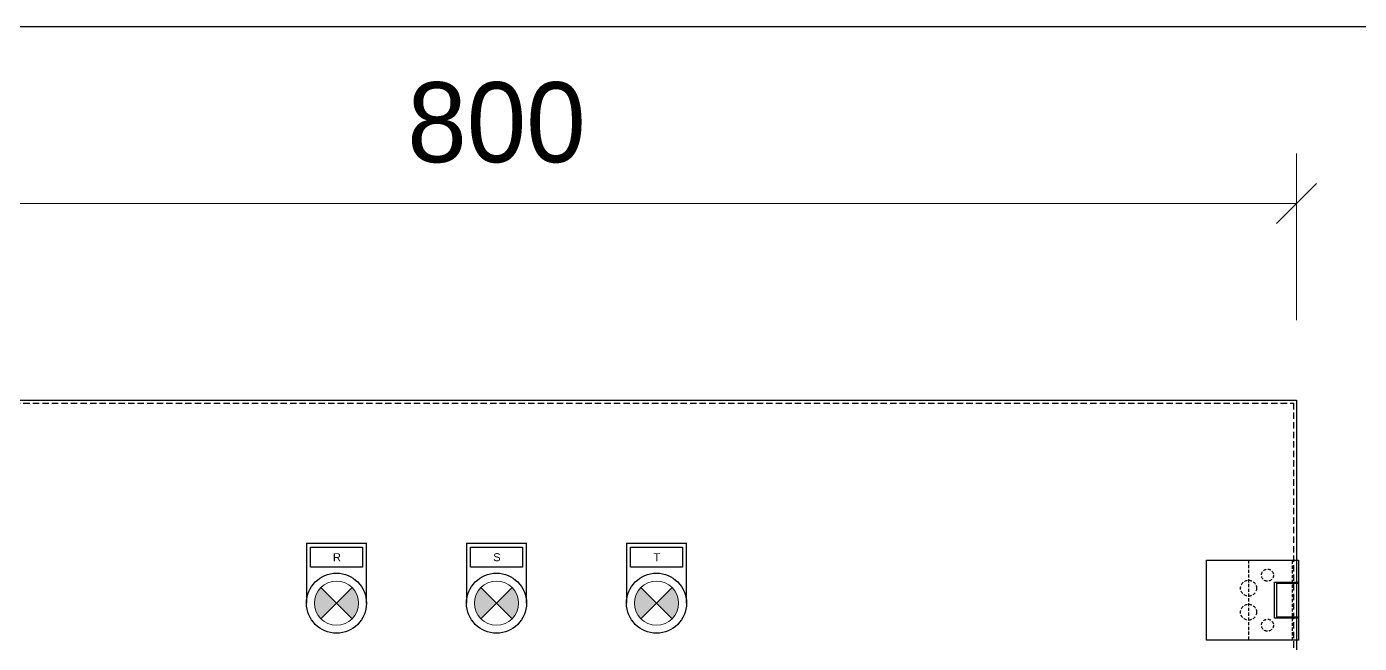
# Model space of a CAD drawing. Header units: millimetres. Extents: x 0 to 3953, y 0 to 2795.
# Drawn here: x 507 to 1174, y 2487 to 2795 of the extents above; entities that cross this region are included whole.
import ezdxf
from ezdxf.enums import TextEntityAlignment as Align

# ---------------------------------------------------------------- set-up
doc = ezdxf.new("R2010")
doc.units = ezdxf.units.MM
doc.linetypes.add('HIDDEN2', pattern=[4.7625, 3.175, -1.5875])
doc.layers.add('01', color=7, linetype='HIDDEN2')
doc.layers.add('DIM', color=253, linetype='Continuous')
doc.layers.add('07', color=5, linetype='Continuous', lineweight=5)
doc.styles.add('Arial', font='arial.ttf')
doc.styles.add('Arial-Black', font='txt')
doc.dimstyles.new('Dim-40', dxfattribs={"dimtxt": 40, "dimasz": 20, "dimexe": 25, "dimexo": 40, "dimgap": 20, "dimtad": 1, "dimdec": 0, "dimtxsty": 'Standard', "dimblk": 'OBLIQUE', "dimcen": 15, "dimclrd": 5, "dimclre": 5, "dimclrt": 3, "dimazin": 3, "dimtfac": 1, "dimtdec": 0, "dimtmove": 0, "dimatfit": 3, "dimldrblk": 'ARCHTICK', "dimlwd": 9, "dimlwe": 9})

# ---------------------------------------------------------------- blocks, each defined once
blk = doc.blocks.new('HL044-1.3-C')
at = {"color": 1, "linetype": 'HIDDEN2', "ltscale": 0.5}
for p, q in [((-25, 40), (-25, 0)), ((-3, 0), (-3, 40))]:
    blk.add_line(p, q, dxfattribs=at)
at = {"color": 1}
for p, q in [((-12, 29), (0, 29)), ((-12, 11), (-12, 29)), ((-11, 28.5), (0, 28.5)), ((-11, 28.5), (-11, 11.5)), ((0, 11), (-12, 11)), ((0, 11.5), (-11, 11.5))]:
    blk.add_line(p, q, dxfattribs=at)
blk.add_lwpolyline([(-46, 40), (0, 40), (0, 0), (-46, 0)], close=True, dxfattribs=at)
at = {"color": 1, "linetype": 'HIDDEN2', "ltscale": 0.5}
for centre, radius in [((-15.5, 32.5), 3), ((-25, 26), 4), ((-25, 14), 4), ((-15.5, 7.5), 3)]:
    blk.add_circle(centre, radius, dxfattribs=at)
blk = doc.blocks.new('Den XANH')
h = blk.add_hatch(color=5)
h.paths.add_polyline_path([(15, 15), (22.78, 7.22, 0.198912), (26, 15, 0.198912), (22.78, 22.78)])
h.paths.add_polyline_path([(15, 15), (7.22, 22.78, 0.198912), (4, 15, 0.198912), (7.22, 7.22)])
at = {"color": 7}
for p, q in [((0, 45), (30, 45)), ((0, 45), (0, 15)), ((30, 15), (30, 45))]:
    blk.add_line(p, q, dxfattribs=at)
blk.add_lwpolyline([(2, 43), (28, 43), (28, 33), (2, 33)], close=True, dxfattribs=at)
blk.add_circle((15, 15), 15, dxfattribs=at)
at = {"layer": '07', "color": 5, "linetype": 'Continuous', "lineweight": 5, "ltscale": 3}
for p, q in [((22.78, 22.78), (7.22, 7.22)), ((7.22, 22.78), (22.78, 7.22))]:
    blk.add_line(p, q, dxfattribs=at)
blk.add_circle((15, 15), 11, dxfattribs=at)
at = {"layer": '01', "color": 2, "linetype": 'Continuous', "lineweight": 5, "style": 'Arial-Black'}
blk.add_attdef('T-SP', text='', height=2.4, dxfattribs=at).set_placement((15.23, 35.97), align=Align.CENTER)
blk = doc.blocks.new('Den DO')
h = blk.add_hatch(color=1)
h.paths.add_polyline_path([(7.22, 7.22), (15, 15), (7.22, 22.78, 0.198912), (4, 15, 0.198912)])
h.paths.add_polyline_path([(26, 15, 0.198912), (22.78, 22.78), (15, 15), (22.78, 7.22, 0.198912)])
at = {"color": 7}
for p, q in [((0, 45), (30, 45)), ((0, 45), (0, 15)), ((30, 15), (30, 45))]:
    blk.add_line(p, q, dxfattribs=at)
blk.add_lwpolyline([(2, 43), (28, 43), (28, 33), (2, 33)], close=True, dxfattribs=at)
blk.add_circle((15, 15), 15, dxfattribs=at)
at = {"layer": '07', "color": 1, "linetype": 'Continuous', "lineweight": 5, "ltscale": 3}
for p, q in [((22.78, 22.78), (7.22, 7.22)), ((7.22, 22.78), (22.78, 7.22))]:
    blk.add_line(p, q, dxfattribs=at)
blk.add_circle((15, 15), 11, dxfattribs=at)
at = {"layer": '01', "color": 2, "linetype": 'Continuous', "lineweight": 5, "style": 'Arial-Black'}
blk.add_attdef('T-SP', text='', height=2.4, dxfattribs=at).set_placement((15.23, 35.97), align=Align.CENTER)
blk = doc.blocks.new('Den VANG')
h = blk.add_hatch(color=2)
h.paths.add_polyline_path([(22.78, 7.22, 0.198912), (26, 15, 0.198912), (22.78, 22.78), (15, 15)])
h.paths.add_polyline_path([(7.22, 7.22), (15, 15), (7.22, 22.78, 0.198912), (4, 15, 0.198912)])
at = {"color": 7}
for p, q in [((0, 45), (30, 45)), ((0, 45), (0, 15)), ((30, 15), (30, 45))]:
    blk.add_line(p, q, dxfattribs=at)
blk.add_lwpolyline([(2, 43), (28, 43), (28, 33), (2, 33)], close=True, dxfattribs=at)
blk.add_circle((15, 15), 15, dxfattribs=at)
at = {"layer": '07', "color": 2, "linetype": 'Continuous', "lineweight": 5, "ltscale": 3}
for p, q in [((22.78, 22.78), (7.22, 7.22)), ((7.22, 22.78), (22.78, 7.22))]:
    blk.add_line(p, q, dxfattribs=at)
blk.add_circle((15, 15), 11, dxfattribs=at)
at = {"layer": '01', "color": 2, "linetype": 'Continuous', "lineweight": 5, "style": 'Arial-Black'}
blk.add_attdef('T-SP', text='', height=2.4, dxfattribs=at).set_placement((15.23, 35.97), align=Align.CENTER)
blk = doc.blocks.new('*D2')
at = {"color": 0, "linetype": 'ByBlock', "lineweight": -2}
for p, q in [((352.23, 2716.66), (332.23, 2696.66)), ((1132.23, 2696.66), (1152.23, 2716.66))]:
    blk.add_line(p, q, dxfattribs=at)
at = {"layer": 'Defpoints', "color": 0, "transparency": 16777216}
for p in [(1142.23, 2706.66), (342.23, 2608.49), (1142.23, 2608.49)]:
    blk.add_point(p, dxfattribs=at)
at = {"layer": 'DIM', "color": 5, "lineweight": 9, "transparency": 16777216}
for p, q in [((342.23, 2648.49), (342.23, 2731.66)), ((1142.23, 2648.49), (1142.23, 2731.66)), ((342.23, 2706.66), (1142.23, 2706.66))]:
    blk.add_line(p, q, dxfattribs=at)
at = {"layer": 'DIM', "color": 3, "transparency": 16777216, "insert": (742.23, 2747.08), "char_height": 40, "attachment_point": 5}
blk.add_mtext('800', dxfattribs=at)
blk = doc.blocks.new('_ArchTick')
at = {"color": 0, "const_width": 0.15}
blk.add_lwpolyline([(-0.5, -0.5), (0.5, 0.5)], dxfattribs=at)
blk = doc.blocks.new('_Oblique')
at = {"color": 0, "linetype": 'ByBlock', "lineweight": -2}
blk.add_line((-0.5, -0.5), (0.5, 0.5), dxfattribs=at)
blk = doc.blocks.new('KHUNG CHUẨN')
at = {"color": 7}
blk.add_lwpolyline([(16919.25, -26555.16), (19889.25, -26555.16), (19889.25, -28655.16), (16919.25, -28655.16)], close=True, dxfattribs=at)
at = {"color": 3, "style": 'Arial'}
for tag, p in [('#01', (17055.57, -28580.1)), ('#02', (17431.39, -28580.1)), ('#03', (18030.58, -28580.1)), ('#08', (18751.7, -28580.1)), ('#10', (19064.78, -28580.1)), ('#11', (19060.3, -28625.69)), ('#12', (19806.46, -28628.91)), ('#04', (17024.77, -28634.62)), ('#05', (17308.45, -28633.02)), ('#06', (17632.65, -28633.73)), ('#07', (18002.01, -28634.74)), ('#09', (18753.85, -28632.6))]:
    blk.add_attdef(tag, p, '', height=20, dxfattribs=at)

msp = doc.modelspace()

# ---------------------------------------------------------------- linework, layer by layer
msp.add_lwpolyline([(342.23, 2608.49), (1142.23, 2608.49), (1142.23, 1108.49), (342.23, 1108.49)], close=True)
at = {"linetype": 'HIDDEN2'}
msp.add_lwpolyline([(343.73, 2606.99), (1140.73, 2606.99), (1140.73, 1109.99), (343.73, 1109.99)], close=True, dxfattribs=at)

# ---------------------------------------------------------------- block references
at = {"color": 3, "xscale": 1.331000000005587, "yscale": 1.331000000005587, "zscale": 1.331000000005587}
msp.add_blockref('KHUNG CHUẨN', (-22519.52, 38140.02), dxfattribs=at)
at = {"color": 7}
ref = msp.add_blockref('Den DO', (647.23, 2491.99), dxfattribs=at)
ref.add_attrib('T-SP', 'R', dxfattribs={"layer": '01', "color": 2, "linetype": 'Continuous', "lineweight": 5, "height": 4, "style": 'Arial'}).set_placement((662.46, 2527.96), align=Align.CENTER)
ref = msp.add_blockref('Den DO', (647.23, 2491.99), dxfattribs=at)
ref.add_attrib('T-SP', 'R', dxfattribs={"layer": '01', "color": 2, "linetype": 'Continuous', "lineweight": 5, "height": 4, "style": 'Arial'}).set_placement((662.46, 2527.96), align=Align.CENTER)
ref = msp.add_blockref('Den VANG', (727.23, 2491.99), dxfattribs=at)
ref.add_attrib('T-SP', 'S', dxfattribs={"layer": '01', "color": 2, "linetype": 'Continuous', "lineweight": 5, "height": 4, "style": 'Arial'}).set_placement((742.46, 2527.96), align=Align.CENTER)
ref = msp.add_blockref('Den VANG', (727.23, 2491.99), dxfattribs=at)
ref.add_attrib('T-SP', 'S', dxfattribs={"layer": '01', "color": 2, "linetype": 'Continuous', "lineweight": 5, "height": 4, "style": 'Arial'}).set_placement((742.46, 2527.96), align=Align.CENTER)
ref = msp.add_blockref('Den XANH', (807.23, 2491.99), dxfattribs=at)
ref.add_attrib('T-SP', 'T', dxfattribs={"layer": '01', "color": 2, "linetype": 'Continuous', "lineweight": 5, "height": 4, "style": 'Arial'}).set_placement((822.46, 2527.96), align=Align.CENTER)
ref = msp.add_blockref('Den XANH', (807.23, 2491.99), dxfattribs=at)
ref.add_attrib('T-SP', 'T', dxfattribs={"layer": '01', "color": 2, "linetype": 'Continuous', "lineweight": 5, "height": 4, "style": 'Arial'}).set_placement((822.46, 2527.96), align=Align.CENTER)
msp.add_blockref('HL044-1.3-C', (1143.23, 2488.49))

# ---------------------------------------------------------------- dimensions: what is measured, and where the dimension line sits
at = {"layer": 'DIM', "color": 2}
dim = msp.add_linear_dim(base=(1142.23, 2706.66), p1=(342.23, 2608.49), p2=(1142.23, 2608.49), dimstyle='Dim-40', dxfattribs=at)
dim.commit()
dim.dimension.update_dxf_attribs({"geometry": '*D2', "text_midpoint": (742.23, 2747.08)})

doc.saveas('drawing.dxf')
